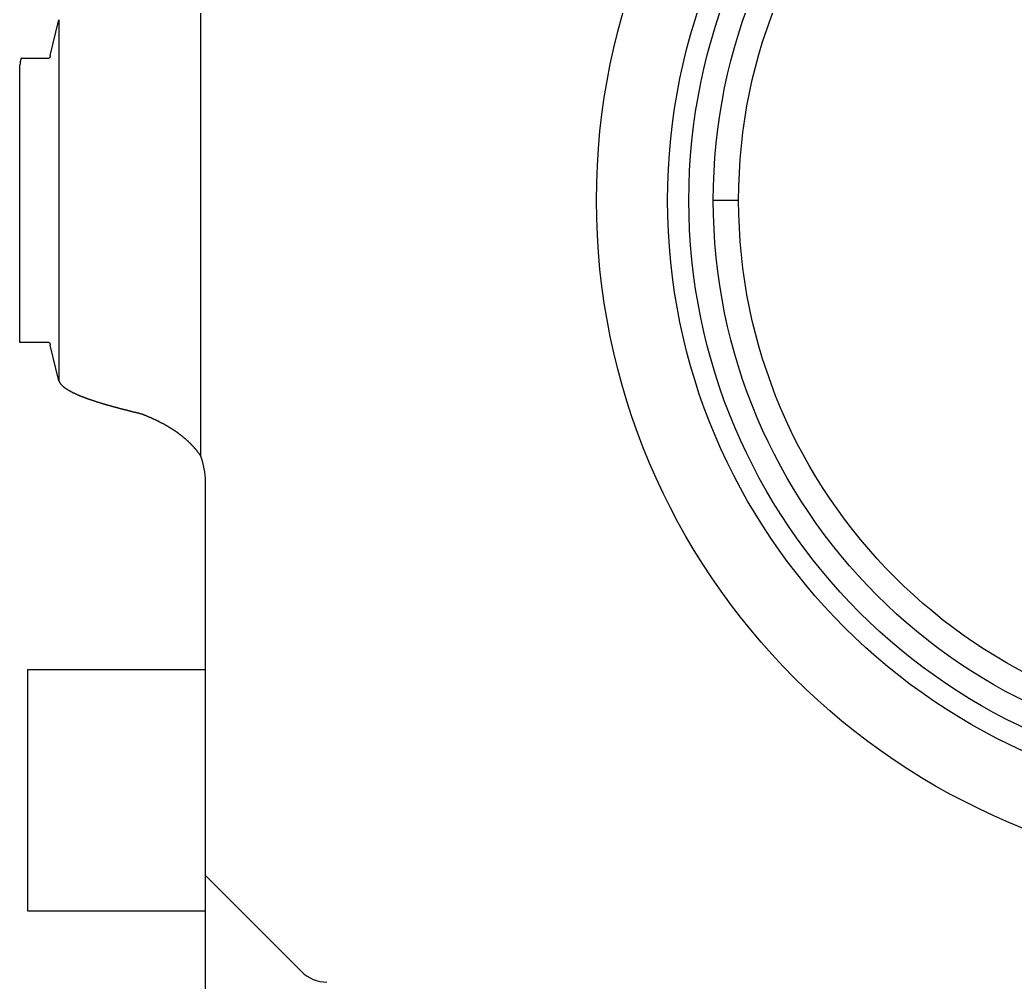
# Model space of a CAD drawing. Extents: x 16.7 to 47.9, y 2.6 to 52.9.
# Drawn here: x 28.019 to 29.419, y 47.871 to 49.225 of the extents above; entities that cross this region are included whole.
import ezdxf

# ---------------------------------------------------------------- set-up
doc = ezdxf.new("R2010")
doc.units = 0
doc.header["$LTSCALE"] = 16.335
doc.layers.get('0').update_dxf_attribs({"linetype": 'CONTINUOUS'})

msp = doc.modelspace()

# ---------------------------------------------------------------- linework, layer by layer
for p, q in [((28.2731, 48.6108), (28.2731, 49.3307)), ((28.0616, 49.1747), (28.0736, 49.2246)), ((28.0736, 49.2246), (28.0736, 48.7169)), ((28.0209, 49.1707), (28.0597, 49.1707)), ((28.0188, 48.7707), (28.0188, 49.1607)), ((29.0299, 48.9707), (28.9942, 48.9707)), ((28.0597, 48.7707), (28.0188, 48.7707)), ((28.0736, 48.7169), (28.0616, 48.7668)), ((28.2799, 47.6507), (28.2799, 48.5747)), ((28.0299, 47.9707), (28.0299, 48.3107)), ((28.0299, 48.3107), (28.2799, 48.3107)), ((28.2799, 48.0207), (28.4153, 47.8854)), ((28.2799, 47.9707), (28.0299, 47.9707))]:
    msp.add_line(p, q)
for points in [[(28.0209, 49.1707, 0), (28.0209, 49.1707, 0), (28.0208, 49.1707, 0), (28.0208, 49.1707, 0), (28.0207, 49.1707, 0), (28.0207, 49.1707, 0), (28.0207, 49.1706, 0), (28.0206, 49.1706, 0), (28.0206, 49.1706, 0), (28.0206, 49.1705, 0), (28.0206, 49.1705, 0), (28.0205, 49.1705, 0), (28.0205, 49.1704, 0), (28.0205, 49.1704, 0), (28.0205, 49.1704, 0), (28.0204, 49.1703, 0), (28.0204, 49.1703, 0), (28.0204, 49.1703, 0), (28.0204, 49.1702, 0), (28.0204, 49.1702, 0), (28.0204, 49.1702, 0), (28.0203, 49.1701, 0), (28.0203, 49.1701, 0), (28.0203, 49.17, 0), (28.0203, 49.17, 0), (28.0203, 49.17, 0), (28.0203, 49.1699, 0), (28.0203, 49.1699, 0), (28.0202, 49.1699, 0), (28.0202, 49.1698, 0), (28.0202, 49.1698, 0), (28.0202, 49.1697, 0), (28.0202, 49.1697, 0), (28.0202, 49.1697, 0), (28.0202, 49.1696, 0), (28.0201, 49.1696, 0), (28.0201, 49.1695, 0), (28.0201, 49.1695, 0), (28.0201, 49.1695, 0), (28.0201, 49.1694, 0), (28.0201, 49.1694, 0), (28.0201, 49.1693, 0), (28.0201, 49.1693, 0), (28.0201, 49.1693, 0), (28.02, 49.1692, 0), (28.02, 49.1692, 0), (28.02, 49.1692, 0), (28.02, 49.1691, 0), (28.02, 49.1691, 0), (28.02, 49.169, 0), (28.02, 49.169, 0), (28.02, 49.169, 0), (28.02, 49.1689, 0), (28.0199, 49.1689, 0), (28.0199, 49.1688, 0), (28.0199, 49.1688, 0), (28.0199, 49.1688, 0), (28.0199, 49.1687, 0), (28.0199, 49.1687, 0), (28.0199, 49.1686, 0), (28.0199, 49.1686, 0), (28.0199, 49.1686, 0), (28.0199, 49.1685, 0), (28.0199, 49.1685, 0), (28.0198, 49.1684, 0), (28.0198, 49.1684, 0), (28.0198, 49.1684, 0), (28.0198, 49.1683, 0), (28.0198, 49.1683, 0), (28.0198, 49.1682, 0), (28.0198, 49.1682, 0), (28.0198, 49.1682, 0), (28.0198, 49.1681, 0), (28.0198, 49.1681, 0), (28.0198, 49.168, 0), (28.0198, 49.168, 0), (28.0197, 49.168, 0), (28.0197, 49.1679, 0), (28.0197, 49.1679, 0), (28.0197, 49.1678, 0), (28.0197, 49.1678, 0), (28.0197, 49.1678, 0), (28.0197, 49.1677, 0), (28.0197, 49.1677, 0), (28.0197, 49.1676, 0), (28.0197, 49.1676, 0), (28.0197, 49.1676, 0), (28.0197, 49.1675, 0), (28.0197, 49.1675, 0), (28.0196, 49.1674, 0), (28.0196, 49.1674, 0), (28.0196, 49.1674, 0), (28.0196, 49.1673, 0), (28.0196, 49.1673, 0), (28.0196, 49.1672, 0), (28.0196, 49.1672, 0), (28.0196, 49.1672, 0), (28.0196, 49.1671, 0), (28.0196, 49.1671, 0), (28.0196, 49.167, 0), (28.0196, 49.167, 0), (28.0196, 49.167, 0), (28.0196, 49.1669, 0), (28.0195, 49.1669, 0), (28.0195, 49.1668, 0), (28.0195, 49.1668, 0), (28.0195, 49.1668, 0), (28.0195, 49.1667, 0), (28.0195, 49.1667, 0), (28.0195, 49.1666, 0), (28.0195, 49.1666, 0), (28.0195, 49.1666, 0), (28.0195, 49.1665, 0), (28.0195, 49.1665, 0), (28.0195, 49.1664, 0), (28.0195, 49.1664, 0), (28.0195, 49.1664, 0), (28.0195, 49.1663, 0), (28.0195, 49.1663, 0), (28.0194, 49.1662, 0), (28.0194, 49.1662, 0), (28.0194, 49.1662, 0), (28.0194, 49.1661, 0), (28.0194, 49.1661, 0), (28.0194, 49.166, 0), (28.0194, 49.166, 0), (28.0194, 49.1659, 0), (28.0194, 49.1659, 0), (28.0194, 49.1659, 0), (28.0194, 49.1658, 0), (28.0194, 49.1658, 0), (28.0194, 49.1657, 0), (28.0194, 49.1657, 0), (28.0194, 49.1657, 0), (28.0194, 49.1656, 0), (28.0194, 49.1656, 0), (28.0193, 49.1655, 0), (28.0193, 49.1655, 0), (28.0193, 49.1655, 0), (28.0193, 49.1654, 0), (28.0193, 49.1654, 0), (28.0193, 49.1653, 0), (28.0193, 49.1653, 0), (28.0193, 49.1653, 0), (28.0193, 49.1652, 0), (28.0193, 49.1652, 0), (28.0193, 49.1651, 0), (28.0193, 49.1651, 0), (28.0193, 49.1651, 0), (28.0193, 49.165, 0), (28.0193, 49.165, 0), (28.0193, 49.1649, 0), (28.0193, 49.1649, 0), (28.0193, 49.1649, 0), (28.0192, 49.1648, 0), (28.0192, 49.1648, 0), (28.0192, 49.1647, 0), (28.0192, 49.1647, 0), (28.0192, 49.1647, 0), (28.0192, 49.1646, 0), (28.0192, 49.1646, 0), (28.0192, 49.1645, 0), (28.0192, 49.1645, 0), (28.0192, 49.1645, 0), (28.0192, 49.1644, 0), (28.0192, 49.1644, 0), (28.0192, 49.1643, 0), (28.0192, 49.1643, 0), (28.0192, 49.1643, 0), (28.0192, 49.1642, 0), (28.0192, 49.1642, 0), (28.0192, 49.1641, 0), (28.0192, 49.1641, 0), (28.0192, 49.1641, 0), (28.0191, 49.164, 0), (28.0191, 49.164, 0), (28.0191, 49.1639, 0), (28.0191, 49.1639, 0), (28.0191, 49.1639, 0), (28.0191, 49.1638, 0), (28.0191, 49.1638, 0), (28.0191, 49.1637, 0), (28.0191, 49.1637, 0), (28.0191, 49.1637, 0), (28.0191, 49.1636, 0), (28.0191, 49.1636, 0), (28.0191, 49.1635, 0), (28.0191, 49.1635, 0), (28.0191, 49.1634, 0), (28.0191, 49.1634, 0), (28.0191, 49.1634, 0), (28.0191, 49.1633, 0), (28.0191, 49.1633, 0), (28.0191, 49.1632, 0), (28.0191, 49.1632, 0), (28.019, 49.1632, 0), (28.019, 49.1631, 0), (28.019, 49.1631, 0), (28.019, 49.163, 0), (28.019, 49.163, 0), (28.019, 49.163, 0), (28.019, 49.1629, 0), (28.019, 49.1629, 0), (28.019, 49.1628, 0), (28.019, 49.1628, 0), (28.019, 49.1628, 0), (28.019, 49.1627, 0), (28.019, 49.1627, 0), (28.019, 49.1626, 0), (28.019, 49.1626, 0), (28.019, 49.1626, 0), (28.019, 49.1625, 0), (28.019, 49.1625, 0), (28.019, 49.1624, 0), (28.019, 49.1624, 0), (28.019, 49.1624, 0), (28.019, 49.1623, 0), (28.019, 49.1623, 0), (28.0189, 49.1622, 0), (28.0189, 49.1622, 0), (28.0189, 49.1622, 0), (28.0189, 49.1621, 0), (28.0189, 49.1621, 0), (28.0189, 49.162, 0), (28.0189, 49.162, 0), (28.0189, 49.162, 0), (28.0189, 49.1619, 0), (28.0189, 49.1619, 0), (28.0189, 49.1618, 0), (28.0189, 49.1618, 0), (28.0189, 49.1617, 0), (28.0189, 49.1617, 0), (28.0189, 49.1617, 0), (28.0189, 49.1616, 0), (28.0189, 49.1616, 0), (28.0189, 49.1615, 0), (28.0189, 49.1615, 0), (28.0189, 49.1615, 0), (28.0189, 49.1614, 0), (28.0189, 49.1614, 0), (28.0189, 49.1613, 0), (28.0189, 49.1613, 0), (28.0188, 49.1613, 0), (28.0188, 49.1612, 0), (28.0188, 49.1612, 0), (28.0188, 49.1611, 0), (28.0188, 49.1611, 0), (28.0188, 49.1611, 0), (28.0188, 49.161, 0), (28.0188, 49.161, 0), (28.0188, 49.1609, 0), (28.0188, 49.1609, 0), (28.0188, 49.1609, 0), (28.0188, 49.1608, 0), (28.0188, 49.1608, 0), (28.0188, 49.1607, 0)], [(28.0616, 49.1747, 0), (28.0616, 49.1746, 0), (28.0616, 49.1746, 0), (28.0616, 49.1746, 0), (28.0616, 49.1746, 0), (28.0616, 49.1746, 0), (28.0616, 49.1745, 0), (28.0616, 49.1745, 0), (28.0616, 49.1745, 0), (28.0616, 49.1745, 0), (28.0615, 49.1744, 0), (28.0615, 49.1744, 0), (28.0615, 49.1744, 0), (28.0615, 49.1744, 0), (28.0615, 49.1743, 0), (28.0615, 49.1743, 0), (28.0615, 49.1743, 0), (28.0615, 49.1743, 0), (28.0615, 49.1743, 0), (28.0615, 49.1742, 0), (28.0615, 49.1742, 0), (28.0615, 49.1742, 0), (28.0615, 49.1742, 0), (28.0615, 49.1741, 0), (28.0615, 49.1741, 0), (28.0615, 49.1741, 0), (28.0615, 49.1741, 0), (28.0614, 49.174, 0), (28.0614, 49.174, 0), (28.0614, 49.174, 0), (28.0614, 49.174, 0), (28.0614, 49.174, 0), (28.0614, 49.1739, 0), (28.0614, 49.1739, 0), (28.0614, 49.1739, 0), (28.0614, 49.1739, 0), (28.0614, 49.1738, 0), (28.0614, 49.1738, 0), (28.0614, 49.1738, 0), (28.0614, 49.1738, 0), (28.0614, 49.1737, 0), (28.0614, 49.1737, 0), (28.0614, 49.1737, 0), (28.0613, 49.1737, 0), (28.0613, 49.1737, 0), (28.0613, 49.1736, 0), (28.0613, 49.1736, 0), (28.0613, 49.1736, 0), (28.0613, 49.1736, 0), (28.0613, 49.1735, 0), (28.0613, 49.1735, 0), (28.0613, 49.1735, 0), (28.0613, 49.1735, 0), (28.0613, 49.1735, 0), (28.0613, 49.1734, 0), (28.0613, 49.1734, 0), (28.0613, 49.1734, 0), (28.0613, 49.1734, 0), (28.0612, 49.1733, 0), (28.0612, 49.1733, 0), (28.0612, 49.1733, 0), (28.0612, 49.1733, 0), (28.0612, 49.1732, 0), (28.0612, 49.1732, 0), (28.0612, 49.1732, 0), (28.0612, 49.1732, 0), (28.0612, 49.1732, 0), (28.0612, 49.1731, 0), (28.0612, 49.1731, 0), (28.0612, 49.1731, 0), (28.0612, 49.1731, 0), (28.0612, 49.173, 0), (28.0611, 49.173, 0), (28.0611, 49.173, 0), (28.0611, 49.173, 0), (28.0611, 49.1729, 0), (28.0611, 49.1729, 0), (28.0611, 49.1729, 0), (28.0611, 49.1729, 0), (28.0611, 49.1729, 0), (28.0611, 49.1728, 0), (28.0611, 49.1728, 0), (28.0611, 49.1728, 0), (28.0611, 49.1728, 0), (28.0611, 49.1727, 0), (28.0611, 49.1727, 0), (28.061, 49.1727, 0), (28.061, 49.1727, 0), (28.061, 49.1727, 0), (28.061, 49.1726, 0), (28.061, 49.1726, 0), (28.061, 49.1726, 0), (28.061, 49.1726, 0), (28.061, 49.1725, 0), (28.061, 49.1725, 0), (28.061, 49.1725, 0), (28.061, 49.1725, 0), (28.061, 49.1725, 0), (28.0609, 49.1724, 0), (28.0609, 49.1724, 0), (28.0609, 49.1724, 0), (28.0609, 49.1724, 0), (28.0609, 49.1723, 0), (28.0609, 49.1723, 0), (28.0609, 49.1723, 0), (28.0609, 49.1723, 0), (28.0609, 49.1723, 0), (28.0609, 49.1722, 0), (28.0609, 49.1722, 0), (28.0608, 49.1722, 0), (28.0608, 49.1722, 0), (28.0608, 49.1721, 0), (28.0608, 49.1721, 0), (28.0608, 49.1721, 0), (28.0608, 49.1721, 0), (28.0608, 49.1721, 0), (28.0608, 49.172, 0), (28.0608, 49.172, 0), (28.0608, 49.172, 0), (28.0608, 49.172, 0), (28.0607, 49.172, 0), (28.0607, 49.1719, 0), (28.0607, 49.1719, 0), (28.0607, 49.1719, 0), (28.0607, 49.1719, 0), (28.0607, 49.1718, 0), (28.0607, 49.1718, 0), (28.0607, 49.1718, 0), (28.0607, 49.1718, 0), (28.0607, 49.1718, 0), (28.0606, 49.1717, 0), (28.0606, 49.1717, 0), (28.0606, 49.1717, 0), (28.0606, 49.1717, 0), (28.0606, 49.1716, 0), (28.0606, 49.1716, 0), (28.0606, 49.1716, 0), (28.0606, 49.1716, 0), (28.0606, 49.1716, 0), (28.0606, 49.1715, 0), (28.0605, 49.1715, 0), (28.0605, 49.1715, 0), (28.0605, 49.1715, 0), (28.0605, 49.1715, 0), (28.0605, 49.1714, 0), (28.0605, 49.1714, 0), (28.0605, 49.1714, 0), (28.0605, 49.1714, 0), (28.0605, 49.1714, 0), (28.0604, 49.1713, 0), (28.0604, 49.1713, 0), (28.0604, 49.1713, 0), (28.0604, 49.1713, 0), (28.0604, 49.1713, 0), (28.0604, 49.1712, 0), (28.0604, 49.1712, 0), (28.0603, 49.1712, 0), (28.0603, 49.1712, 0), (28.0603, 49.1712, 0), (28.0603, 49.1711, 0), (28.0603, 49.1711, 0), (28.0603, 49.1711, 0), (28.0603, 49.1711, 0), (28.0602, 49.1711, 0), (28.0602, 49.1711, 0), (28.0602, 49.171, 0), (28.0602, 49.171, 0), (28.0602, 49.171, 0), (28.0602, 49.171, 0), (28.0601, 49.171, 0), (28.0601, 49.1709, 0), (28.0601, 49.1709, 0), (28.0601, 49.1709, 0), (28.0601, 49.1709, 0), (28.06, 49.1709, 0), (28.06, 49.1709, 0), (28.06, 49.1709, 0), (28.06, 49.1708, 0), (28.06, 49.1708, 0), (28.0599, 49.1708, 0), (28.0599, 49.1708, 0), (28.0599, 49.1708, 0), (28.0599, 49.1708, 0), (28.0598, 49.1708, 0), (28.0598, 49.1708, 0), (28.0598, 49.1708, 0), (28.0598, 49.1708, 0), (28.0598, 49.1707, 0), (28.0597, 49.1707, 0), (28.0597, 49.1707, 0), (28.0597, 49.1707, 0), (28.0597, 49.1707, 0)], [(28.0597, 48.7707, 0), (28.0597, 48.7707, 0), (28.0597, 48.7707, 0), (28.0597, 48.7707, 0), (28.0598, 48.7707, 0), (28.0598, 48.7707, 0), (28.0598, 48.7707, 0), (28.0598, 48.7707, 0), (28.0598, 48.7707, 0), (28.0599, 48.7707, 0), (28.0599, 48.7707, 0), (28.0599, 48.7707, 0), (28.0599, 48.7707, 0), (28.06, 48.7706, 0), (28.06, 48.7706, 0), (28.06, 48.7706, 0), (28.06, 48.7706, 0), (28.06, 48.7706, 0), (28.0601, 48.7706, 0), (28.0601, 48.7706, 0), (28.0601, 48.7705, 0), (28.0601, 48.7705, 0), (28.0601, 48.7705, 0), (28.0602, 48.7705, 0), (28.0602, 48.7705, 0), (28.0602, 48.7705, 0), (28.0602, 48.7704, 0), (28.0602, 48.7704, 0), (28.0602, 48.7704, 0), (28.0603, 48.7704, 0), (28.0603, 48.7704, 0), (28.0603, 48.7703, 0), (28.0603, 48.7703, 0), (28.0603, 48.7703, 0), (28.0603, 48.7703, 0), (28.0603, 48.7703, 0), (28.0604, 48.7703, 0), (28.0604, 48.7702, 0), (28.0604, 48.7702, 0), (28.0604, 48.7702, 0), (28.0604, 48.7702, 0), (28.0604, 48.7702, 0), (28.0604, 48.7701, 0), (28.0605, 48.7701, 0), (28.0605, 48.7701, 0), (28.0605, 48.7701, 0), (28.0605, 48.7701, 0), (28.0605, 48.77, 0), (28.0605, 48.77, 0), (28.0605, 48.77, 0), (28.0605, 48.77, 0), (28.0605, 48.7699, 0), (28.0606, 48.7699, 0), (28.0606, 48.7699, 0), (28.0606, 48.7699, 0), (28.0606, 48.7699, 0), (28.0606, 48.7698, 0), (28.0606, 48.7698, 0), (28.0606, 48.7698, 0), (28.0606, 48.7698, 0), (28.0606, 48.7698, 0), (28.0606, 48.7697, 0), (28.0607, 48.7697, 0), (28.0607, 48.7697, 0), (28.0607, 48.7697, 0), (28.0607, 48.7696, 0), (28.0607, 48.7696, 0), (28.0607, 48.7696, 0), (28.0607, 48.7696, 0), (28.0607, 48.7696, 0), (28.0607, 48.7695, 0), (28.0607, 48.7695, 0), (28.0608, 48.7695, 0), (28.0608, 48.7695, 0), (28.0608, 48.7695, 0), (28.0608, 48.7694, 0), (28.0608, 48.7694, 0), (28.0608, 48.7694, 0), (28.0608, 48.7694, 0), (28.0608, 48.7693, 0), (28.0608, 48.7693, 0), (28.0608, 48.7693, 0), (28.0608, 48.7693, 0), (28.0609, 48.7693, 0), (28.0609, 48.7692, 0), (28.0609, 48.7692, 0), (28.0609, 48.7692, 0), (28.0609, 48.7692, 0), (28.0609, 48.7691, 0), (28.0609, 48.7691, 0), (28.0609, 48.7691, 0), (28.0609, 48.7691, 0), (28.0609, 48.7691, 0), (28.0609, 48.769, 0), (28.061, 48.769, 0), (28.061, 48.769, 0), (28.061, 48.769, 0), (28.061, 48.7689, 0), (28.061, 48.7689, 0), (28.061, 48.7689, 0), (28.061, 48.7689, 0), (28.061, 48.7689, 0), (28.061, 48.7688, 0), (28.061, 48.7688, 0), (28.061, 48.7688, 0), (28.061, 48.7688, 0), (28.0611, 48.7687, 0), (28.0611, 48.7687, 0), (28.0611, 48.7687, 0), (28.0611, 48.7687, 0), (28.0611, 48.7687, 0), (28.0611, 48.7686, 0), (28.0611, 48.7686, 0), (28.0611, 48.7686, 0), (28.0611, 48.7686, 0), (28.0611, 48.7685, 0), (28.0611, 48.7685, 0), (28.0611, 48.7685, 0), (28.0611, 48.7685, 0), (28.0611, 48.7685, 0), (28.0612, 48.7684, 0), (28.0612, 48.7684, 0), (28.0612, 48.7684, 0), (28.0612, 48.7684, 0), (28.0612, 48.7683, 0), (28.0612, 48.7683, 0), (28.0612, 48.7683, 0), (28.0612, 48.7683, 0), (28.0612, 48.7682, 0), (28.0612, 48.7682, 0), (28.0612, 48.7682, 0), (28.0612, 48.7682, 0), (28.0612, 48.7682, 0), (28.0612, 48.7681, 0), (28.0613, 48.7681, 0), (28.0613, 48.7681, 0), (28.0613, 48.7681, 0), (28.0613, 48.768, 0), (28.0613, 48.768, 0), (28.0613, 48.768, 0), (28.0613, 48.768, 0), (28.0613, 48.768, 0), (28.0613, 48.7679, 0), (28.0613, 48.7679, 0), (28.0613, 48.7679, 0), (28.0613, 48.7679, 0), (28.0613, 48.7678, 0), (28.0613, 48.7678, 0), (28.0613, 48.7678, 0), (28.0614, 48.7678, 0), (28.0614, 48.7677, 0), (28.0614, 48.7677, 0), (28.0614, 48.7677, 0), (28.0614, 48.7677, 0), (28.0614, 48.7677, 0), (28.0614, 48.7676, 0), (28.0614, 48.7676, 0), (28.0614, 48.7676, 0), (28.0614, 48.7676, 0), (28.0614, 48.7675, 0), (28.0614, 48.7675, 0), (28.0614, 48.7675, 0), (28.0614, 48.7675, 0), (28.0614, 48.7674, 0), (28.0614, 48.7674, 0), (28.0615, 48.7674, 0), (28.0615, 48.7674, 0), (28.0615, 48.7674, 0), (28.0615, 48.7673, 0), (28.0615, 48.7673, 0), (28.0615, 48.7673, 0), (28.0615, 48.7673, 0), (28.0615, 48.7672, 0), (28.0615, 48.7672, 0), (28.0615, 48.7672, 0), (28.0615, 48.7672, 0), (28.0615, 48.7671, 0), (28.0615, 48.7671, 0), (28.0615, 48.7671, 0), (28.0615, 48.7671, 0), (28.0615, 48.7671, 0), (28.0615, 48.767, 0), (28.0616, 48.767, 0), (28.0616, 48.767, 0), (28.0616, 48.767, 0), (28.0616, 48.7669, 0), (28.0616, 48.7669, 0), (28.0616, 48.7669, 0), (28.0616, 48.7669, 0), (28.0616, 48.7668, 0), (28.0616, 48.7668, 0), (28.0616, 48.7668, 0)], [(28.0736, 48.7169, 0), (28.0738, 48.7165, 0), (28.0739, 48.7162, 0), (28.0741, 48.7158, 0), (28.0742, 48.7154, 0), (28.0744, 48.7151, 0), (28.0746, 48.7147, 0), (28.0748, 48.7144, 0), (28.075, 48.7141, 0), (28.0752, 48.7137, 0), (28.0754, 48.7134, 0), (28.0757, 48.7131, 0), (28.0759, 48.7127, 0), (28.0761, 48.7124, 0), (28.0764, 48.7121, 0), (28.0767, 48.7118, 0), (28.0769, 48.7115, 0), (28.0772, 48.7112, 0), (28.0775, 48.7109, 0), (28.0777, 48.7106, 0), (28.078, 48.7103, 0), (28.0783, 48.7101, 0), (28.0786, 48.7098, 0), (28.0789, 48.7095, 0), (28.0792, 48.7092, 0), (28.0795, 48.709, 0), (28.0798, 48.7087, 0), (28.0801, 48.7085, 0), (28.0804, 48.7082, 0), (28.0807, 48.708, 0), (28.081, 48.7077, 0), (28.0813, 48.7075, 0), (28.0816, 48.7072, 0), (28.0819, 48.707, 0), (28.0823, 48.7068, 0), (28.0826, 48.7065, 0), (28.0829, 48.7063, 0), (28.0832, 48.7061, 0), (28.0836, 48.7059, 0), (28.0839, 48.7056, 0), (28.0842, 48.7054, 0), (28.0846, 48.7052, 0), (28.0849, 48.705, 0), (28.0852, 48.7048, 0), (28.0856, 48.7046, 0), (28.0859, 48.7044, 0), (28.0862, 48.7042, 0), (28.0866, 48.704, 0), (28.0869, 48.7037, 0), (28.0872, 48.7035, 0), (28.0876, 48.7033, 0), (28.0879, 48.7031, 0), (28.0883, 48.703, 0), (28.0886, 48.7028, 0), (28.089, 48.7026, 0), (28.0893, 48.7024, 0), (28.0897, 48.7022, 0), (28.09, 48.702, 0), (28.0904, 48.7018, 0), (28.0907, 48.7016, 0), (28.0911, 48.7014, 0), (28.0914, 48.7013, 0), (28.0918, 48.7011, 0), (28.0921, 48.7009, 0), (28.0925, 48.7007, 0), (28.0928, 48.7005, 0), (28.0932, 48.7004, 0), (28.0935, 48.7002, 0), (28.0939, 48.7, 0), (28.0942, 48.6998, 0), (28.0946, 48.6997, 0), (28.0949, 48.6995, 0), (28.0953, 48.6993, 0), (28.0957, 48.6992, 0), (28.096, 48.699, 0), (28.0964, 48.6988, 0), (28.0967, 48.6987, 0), (28.0971, 48.6985, 0), (28.0975, 48.6983, 0), (28.0978, 48.6982, 0), (28.0982, 48.698, 0), (28.0985, 48.6978, 0), (28.0989, 48.6977, 0), (28.0993, 48.6975, 0), (28.0996, 48.6974, 0), (28.1, 48.6972, 0), (28.1004, 48.697, 0), (28.1007, 48.6969, 0), (28.1011, 48.6967, 0), (28.1014, 48.6966, 0), (28.1018, 48.6964, 0), (28.1022, 48.6963, 0), (28.1025, 48.6961, 0), (28.1029, 48.696, 0), (28.1033, 48.6958, 0), (28.1036, 48.6957, 0), (28.104, 48.6955, 0), (28.1044, 48.6954, 0), (28.1047, 48.6952, 0), (28.1051, 48.6951, 0), (28.1055, 48.6949, 0), (28.1058, 48.6948, 0), (28.1062, 48.6946, 0), (28.1066, 48.6945, 0), (28.1069, 48.6944, 0), (28.1073, 48.6942, 0), (28.1077, 48.6941, 0), (28.1081, 48.6939, 0), (28.1084, 48.6938, 0), (28.1088, 48.6936, 0), (28.1092, 48.6935, 0), (28.1095, 48.6934, 0), (28.1099, 48.6932, 0), (28.1103, 48.6931, 0), (28.1106, 48.6929, 0), (28.111, 48.6928, 0), (28.1114, 48.6927, 0), (28.1118, 48.6925, 0), (28.1121, 48.6924, 0), (28.1125, 48.6923, 0), (28.1129, 48.6921, 0), (28.1132, 48.692, 0), (28.1136, 48.6919, 0), (28.114, 48.6917, 0), (28.1144, 48.6916, 0), (28.1147, 48.6915, 0), (28.1151, 48.6913, 0), (28.1155, 48.6912, 0), (28.1159, 48.6911, 0), (28.1162, 48.6909, 0), (28.1166, 48.6908, 0), (28.117, 48.6907, 0), (28.1174, 48.6905, 0), (28.1177, 48.6904, 0), (28.1181, 48.6903, 0), (28.1185, 48.6902, 0), (28.1188, 48.69, 0), (28.1192, 48.6899, 0), (28.1196, 48.6898, 0), (28.12, 48.6897, 0), (28.1203, 48.6895, 0), (28.1207, 48.6894, 0), (28.1211, 48.6893, 0), (28.1215, 48.6892, 0), (28.1219, 48.689, 0), (28.1222, 48.6889, 0), (28.1226, 48.6888, 0), (28.123, 48.6887, 0), (28.1234, 48.6885, 0), (28.1237, 48.6884, 0), (28.1241, 48.6883, 0), (28.1245, 48.6882, 0), (28.1249, 48.688, 0), (28.1252, 48.6879, 0), (28.1256, 48.6878, 0), (28.126, 48.6877, 0), (28.1264, 48.6876, 0), (28.1267, 48.6874, 0), (28.1271, 48.6873, 0), (28.1275, 48.6872, 0), (28.1279, 48.6871, 0), (28.1283, 48.687, 0), (28.1286, 48.6868, 0), (28.129, 48.6867, 0), (28.1294, 48.6866, 0), (28.1298, 48.6865, 0), (28.1301, 48.6864, 0), (28.1305, 48.6863, 0), (28.1309, 48.6861, 0), (28.1313, 48.686, 0), (28.1317, 48.6859, 0), (28.132, 48.6858, 0), (28.1324, 48.6857, 0), (28.1328, 48.6856, 0), (28.1332, 48.6854, 0), (28.1335, 48.6853, 0), (28.1339, 48.6852, 0), (28.1343, 48.6851, 0), (28.1347, 48.685, 0), (28.1351, 48.6849, 0), (28.1354, 48.6848, 0), (28.1358, 48.6846, 0), (28.1362, 48.6845, 0), (28.1366, 48.6844, 0), (28.137, 48.6843, 0), (28.1373, 48.6842, 0), (28.1377, 48.6841, 0), (28.1381, 48.684, 0), (28.1385, 48.6839, 0), (28.1389, 48.6838, 0), (28.1392, 48.6836, 0), (28.1396, 48.6835, 0), (28.14, 48.6834, 0), (28.1404, 48.6833, 0), (28.1408, 48.6832, 0), (28.1411, 48.6831, 0), (28.1415, 48.683, 0), (28.1419, 48.6829, 0), (28.1423, 48.6828, 0), (28.1427, 48.6827, 0), (28.143, 48.6825, 0), (28.1434, 48.6824, 0), (28.1438, 48.6823, 0), (28.1442, 48.6822, 0), (28.1446, 48.6821, 0), (28.1449, 48.682, 0), (28.1453, 48.6819, 0), (28.1457, 48.6818, 0), (28.1461, 48.6817, 0), (28.1465, 48.6816, 0), (28.1468, 48.6815, 0), (28.1472, 48.6814, 0), (28.1476, 48.6813, 0), (28.148, 48.6811, 0), (28.1484, 48.681, 0), (28.1487, 48.6809, 0), (28.1491, 48.6808, 0), (28.1495, 48.6807, 0), (28.1499, 48.6806, 0), (28.1503, 48.6805, 0), (28.1507, 48.6804, 0), (28.151, 48.6803, 0), (28.1514, 48.6802, 0), (28.1518, 48.6801, 0), (28.1522, 48.68, 0), (28.1526, 48.6799, 0), (28.1529, 48.6798, 0), (28.1533, 48.6797, 0), (28.1537, 48.6796, 0), (28.1541, 48.6795, 0), (28.1545, 48.6794, 0), (28.1548, 48.6793, 0), (28.1552, 48.6792, 0), (28.1556, 48.6791, 0), (28.156, 48.679, 0), (28.1564, 48.6789, 0), (28.1568, 48.6788, 0), (28.1571, 48.6786, 0), (28.1575, 48.6785, 0), (28.1579, 48.6784, 0), (28.1583, 48.6783, 0), (28.1587, 48.6782, 0), (28.1591, 48.6781, 0), (28.1594, 48.678, 0), (28.1598, 48.6779, 0), (28.1602, 48.6778, 0), (28.1606, 48.6777, 0), (28.161, 48.6776, 0), (28.1613, 48.6775, 0), (28.1617, 48.6774, 0), (28.1621, 48.6773, 0), (28.1625, 48.6772, 0), (28.1629, 48.6771, 0), (28.1633, 48.677, 0), (28.1636, 48.6769, 0), (28.164, 48.6768, 0), (28.1644, 48.6767, 0), (28.1648, 48.6766, 0), (28.1652, 48.6765, 0), (28.1656, 48.6764, 0), (28.1659, 48.6763, 0), (28.1663, 48.6762, 0), (28.1667, 48.6761, 0), (28.1671, 48.676, 0), (28.1675, 48.6759, 0), (28.1679, 48.6759, 0), (28.1682, 48.6758, 0), (28.1686, 48.6757, 0), (28.169, 48.6756, 0), (28.1694, 48.6755, 0), (28.1698, 48.6754, 0), (28.1702, 48.6753, 0), (28.1705, 48.6752, 0), (28.1709, 48.6751, 0), (28.1713, 48.675, 0), (28.1717, 48.6749, 0), (28.1721, 48.6748, 0), (28.1725, 48.6747, 0), (28.1728, 48.6746, 0), (28.1732, 48.6745, 0), (28.1736, 48.6744, 0), (28.174, 48.6743, 0), (28.1744, 48.6742, 0), (28.1748, 48.6741, 0), (28.1751, 48.674, 0), (28.1755, 48.6739, 0), (28.1759, 48.6738, 0), (28.1763, 48.6737, 0), (28.1767, 48.6736, 0), (28.1771, 48.6735, 0), (28.1775, 48.6734, 0), (28.1778, 48.6733, 0), (28.1782, 48.6733, 0), (28.1786, 48.6732, 0), (28.179, 48.6731, 0), (28.1794, 48.673, 0), (28.1798, 48.6729, 0), (28.1801, 48.6728, 0), (28.1805, 48.6727, 0), (28.1809, 48.6726, 0), (28.1813, 48.6725, 0), (28.1817, 48.6724, 0), (28.1821, 48.6723, 0), (28.1824, 48.6722, 0), (28.1828, 48.6721, 0), (28.1832, 48.672, 0), (28.1836, 48.6719, 0), (28.184, 48.6718, 0), (28.1844, 48.6718, 0), (28.1848, 48.6717, 0), (28.1851, 48.6716, 0), (28.1855, 48.6715, 0), (28.1859, 48.6714, 0), (28.1863, 48.6713, 0), (28.1867, 48.6712, 0), (28.1871, 48.6711, 0), (28.1874, 48.671, 0), (28.1878, 48.6709, 0), (28.1882, 48.6708, 0), (28.1886, 48.6707, 0)], [(28.1886, 48.6707, 0), (28.1891, 48.6705, 0), (28.1896, 48.6703, 0), (28.1901, 48.6702, 0), (28.1907, 48.67, 0), (28.1912, 48.6698, 0), (28.1917, 48.6696, 0), (28.1922, 48.6694, 0), (28.1927, 48.6692, 0), (28.1932, 48.669, 0), (28.1937, 48.6688, 0), (28.1942, 48.6686, 0), (28.1948, 48.6684, 0), (28.1953, 48.6682, 0), (28.1958, 48.6679, 0), (28.1963, 48.6677, 0), (28.1968, 48.6675, 0), (28.1973, 48.6673, 0), (28.1978, 48.6671, 0), (28.1983, 48.6669, 0), (28.1988, 48.6667, 0), (28.1993, 48.6665, 0), (28.1998, 48.6663, 0), (28.2003, 48.6661, 0), (28.2009, 48.6658, 0), (28.2014, 48.6656, 0), (28.2019, 48.6654, 0), (28.2024, 48.6652, 0), (28.2029, 48.665, 0), (28.2034, 48.6647, 0), (28.2039, 48.6645, 0), (28.2044, 48.6643, 0), (28.2049, 48.6641, 0), (28.2054, 48.6638, 0), (28.2059, 48.6636, 0), (28.2064, 48.6634, 0), (28.2069, 48.6632, 0), (28.2074, 48.6629, 0), (28.2079, 48.6627, 0), (28.2084, 48.6625, 0), (28.2089, 48.6622, 0), (28.2094, 48.662, 0), (28.2099, 48.6618, 0), (28.2104, 48.6615, 0), (28.2109, 48.6613, 0), (28.2114, 48.6611, 0), (28.2118, 48.6608, 0), (28.2123, 48.6606, 0), (28.2128, 48.6603, 0), (28.2133, 48.6601, 0), (28.2138, 48.6598, 0), (28.2143, 48.6596, 0), (28.2148, 48.6593, 0), (28.2153, 48.6591, 0), (28.2158, 48.6588, 0), (28.2163, 48.6586, 0), (28.2168, 48.6583, 0), (28.2172, 48.6581, 0), (28.2177, 48.6578, 0), (28.2182, 48.6576, 0), (28.2187, 48.6573, 0), (28.2192, 48.6571, 0), (28.2197, 48.6568, 0), (28.2202, 48.6566, 0), (28.2206, 48.6563, 0), (28.2211, 48.656, 0), (28.2216, 48.6558, 0), (28.2221, 48.6555, 0), (28.2226, 48.6552, 0), (28.223, 48.655, 0), (28.2235, 48.6547, 0), (28.224, 48.6544, 0), (28.2245, 48.6541, 0), (28.2249, 48.6539, 0), (28.2254, 48.6536, 0), (28.2259, 48.6533, 0), (28.2264, 48.653, 0), (28.2268, 48.6528, 0), (28.2273, 48.6525, 0), (28.2278, 48.6522, 0), (28.2283, 48.6519, 0), (28.2287, 48.6516, 0), (28.2292, 48.6513, 0), (28.2297, 48.6511, 0), (28.2301, 48.6508, 0), (28.2306, 48.6505, 0), (28.2311, 48.6502, 0), (28.2315, 48.6499, 0), (28.232, 48.6496, 0), (28.2325, 48.6493, 0), (28.2329, 48.649, 0), (28.2334, 48.6487, 0), (28.2339, 48.6484, 0), (28.2343, 48.6481, 0), (28.2348, 48.6478, 0), (28.2352, 48.6475, 0), (28.2357, 48.6472, 0), (28.2362, 48.6469, 0), (28.2366, 48.6466, 0), (28.2371, 48.6462, 0), (28.2375, 48.6459, 0), (28.238, 48.6456, 0), (28.2384, 48.6453, 0), (28.2389, 48.645, 0), (28.2394, 48.6447, 0), (28.2398, 48.6443, 0), (28.2403, 48.644, 0), (28.2407, 48.6437, 0), (28.2412, 48.6434, 0), (28.2416, 48.643, 0), (28.242, 48.6427, 0), (28.2425, 48.6424, 0), (28.2429, 48.642, 0), (28.2434, 48.6417, 0), (28.2438, 48.6414, 0), (28.2443, 48.641, 0), (28.2447, 48.6407, 0), (28.2451, 48.6404, 0), (28.2456, 48.64, 0), (28.246, 48.6397, 0), (28.2465, 48.6393, 0), (28.2469, 48.639, 0), (28.2473, 48.6386, 0), (28.2477, 48.6383, 0), (28.2482, 48.6379, 0), (28.2486, 48.6376, 0), (28.249, 48.6372, 0), (28.2495, 48.6369, 0), (28.2499, 48.6365, 0), (28.2503, 48.6362, 0), (28.2507, 48.6358, 0), (28.2512, 48.6354, 0), (28.2516, 48.6351, 0), (28.252, 48.6347, 0), (28.2524, 48.6343, 0), (28.2528, 48.634, 0), (28.2532, 48.6336, 0), (28.2536, 48.6332, 0), (28.2541, 48.6328, 0), (28.2545, 48.6325, 0), (28.2549, 48.6321, 0), (28.2553, 48.6317, 0), (28.2557, 48.6313, 0), (28.2561, 48.631, 0), (28.2565, 48.6306, 0), (28.2569, 48.6302, 0), (28.2573, 48.6298, 0), (28.2577, 48.6294, 0), (28.2581, 48.629, 0), (28.2585, 48.6286, 0), (28.2589, 48.6282, 0), (28.2592, 48.6278, 0), (28.2596, 48.6275, 0), (28.26, 48.6271, 0), (28.2604, 48.6267, 0), (28.2608, 48.6263, 0), (28.2612, 48.6259, 0), (28.2615, 48.6255, 0), (28.2619, 48.625, 0), (28.2623, 48.6246, 0), (28.2627, 48.6242, 0), (28.263, 48.6238, 0), (28.2634, 48.6234, 0), (28.2638, 48.623, 0), (28.2641, 48.6226, 0), (28.2645, 48.6222, 0), (28.2648, 48.6217, 0), (28.2652, 48.6213, 0), (28.2656, 48.6209, 0), (28.2659, 48.6205, 0), (28.2663, 48.6201, 0), (28.2666, 48.6196, 0), (28.267, 48.6192, 0), (28.2673, 48.6188, 0), (28.2677, 48.6183, 0), (28.268, 48.6179, 0), (28.2683, 48.6175, 0), (28.2687, 48.617, 0), (28.269, 48.6166, 0), (28.2693, 48.6162, 0), (28.2697, 48.6157, 0), (28.27, 48.6153, 0), (28.2703, 48.6148, 0), (28.2706, 48.6144, 0), (28.271, 48.614, 0), (28.2713, 48.6135, 0), (28.2716, 48.6131, 0), (28.2719, 48.6126, 0), (28.2722, 48.6122, 0), (28.2725, 48.6117, 0), (28.2728, 48.6112, 0), (28.2731, 48.6108, 0)]]:
    msp.add_polyline3d(points)
for radius in [0.95, 0.85, 0.82, 0.7857, 0.75]:
    msp.add_circle((29.7799, 48.9707), radius)
for centre, radius, start, end in [((28.1799, 48.5747), 0.1, 0, 21.1697), ((28.4506, 47.9207), 0.05, 225, 270)]:
    msp.add_arc(centre, radius, start, end)

doc.saveas('drawing.dxf')
